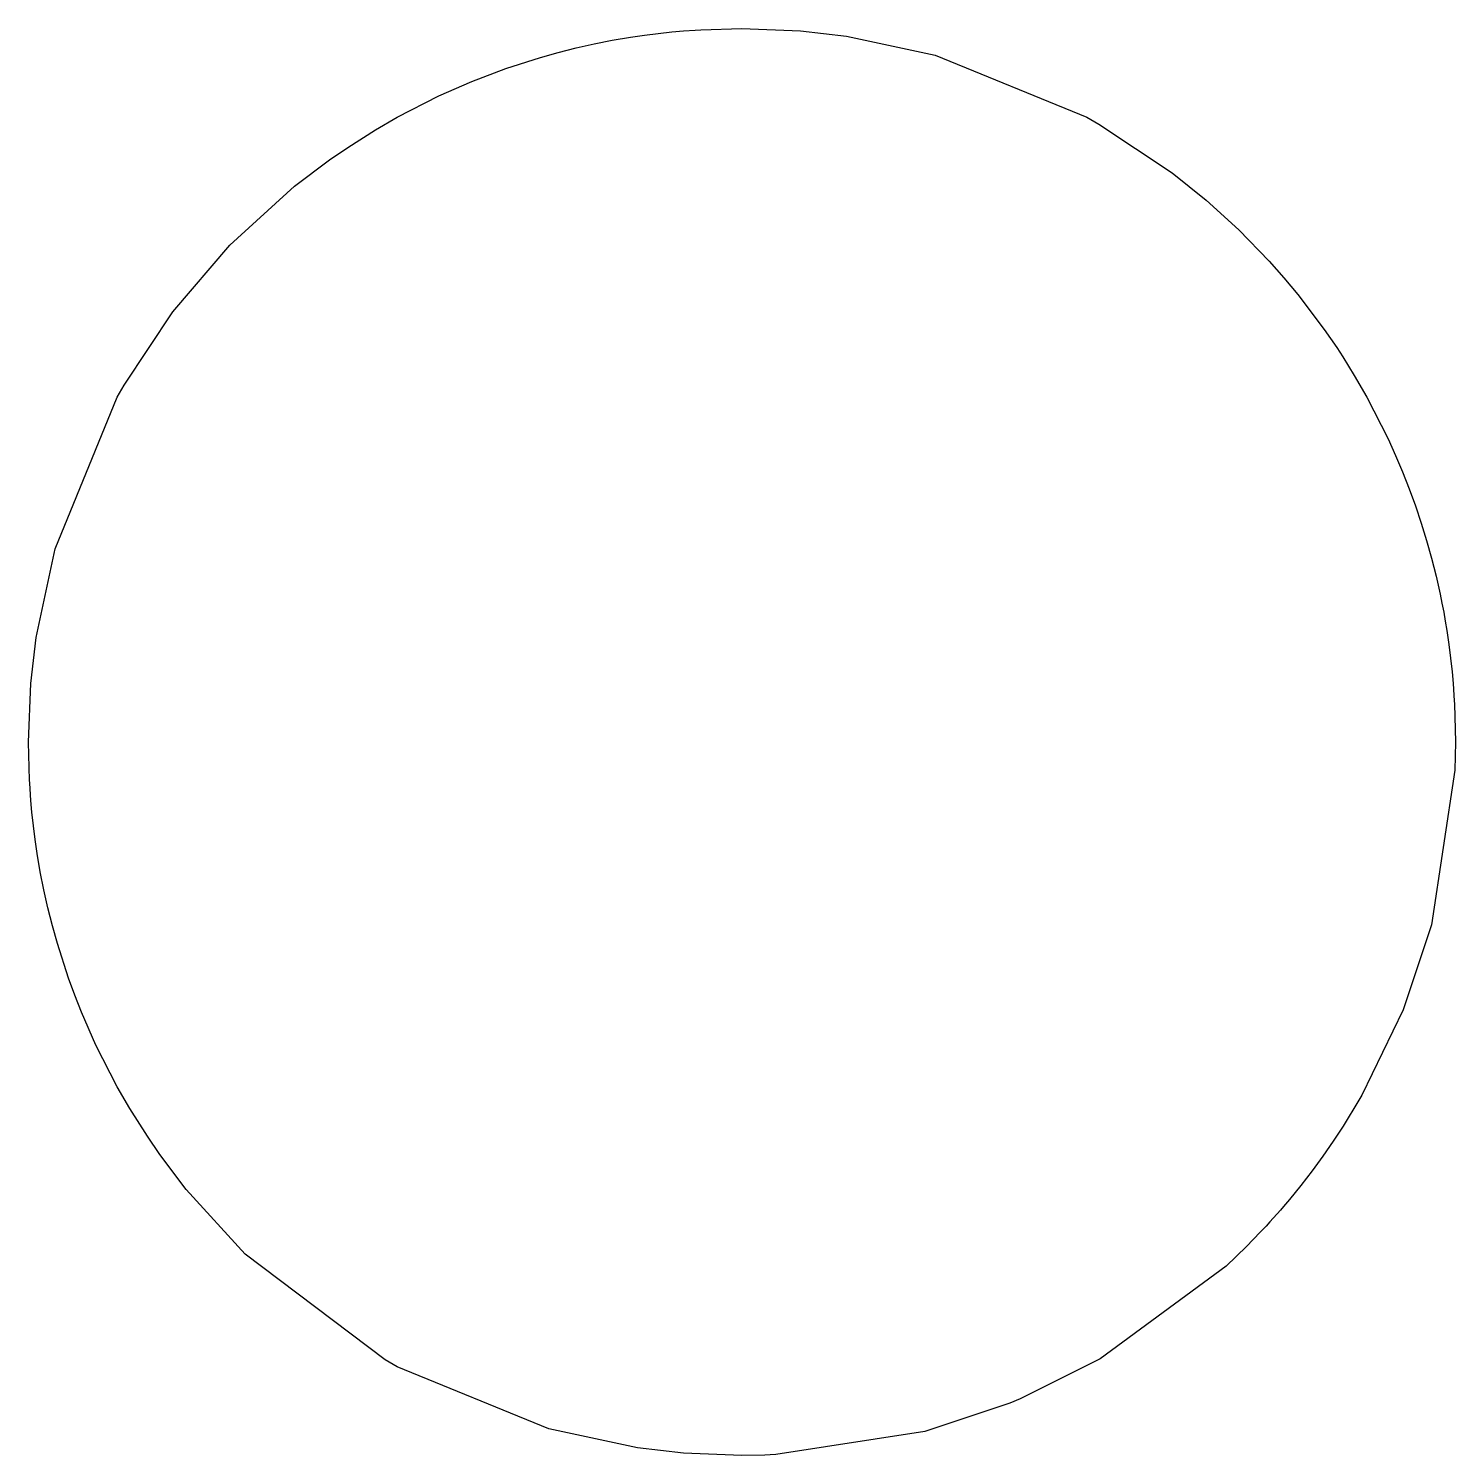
# Model space of a CAD drawing. Extents: x 0 to 273, y -3 to 140.
# Drawn here: x 207.6 to 214.08, y 85.53 to 92.01 of the extents above; entities that cross this region are included whole.
import ezdxf

# ---------------------------------------------------------------- set-up
doc = ezdxf.new("R2010")
doc.units = 0
doc.layers.get('0').update_dxf_attribs({"linetype": 'CONTINUOUS'})

msp = doc.modelspace()

# ---------------------------------------------------------------- linework, layer by layer
at = {"color": 18}
for points in [[(207.5977, 88.766, 0), (207.6084, 89.0318, 0), (207.6321, 89.2403, 0), (207.718, 89.644, 0), (208.0009, 90.3328, 0), (208.0318, 90.3873, 0), (208.2528, 90.7201, 0), (208.512, 91.0222, 0), (208.806, 91.2905, 0), (208.965, 91.4108, 0), (209.0473, 91.4673, 0), (209.1741, 91.5474, 0), (209.2717, 91.6037, 0), (209.4618, 91.7009, 0), (209.612, 91.7668, 0), (209.766, 91.8253, 0), (209.9236, 91.876, 0), (210.0037, 91.8984, 0), (210.0846, 91.9188, 0), (210.1663, 91.9371, 0), (210.2488, 91.9534, 0), (210.332, 91.9676, 0), (210.3739, 91.9739, 0), (210.3949, 91.9768, 0), (210.5202, 91.9915, 0), (210.5726, 91.9962, 0), (210.6253, 92, 0), (210.6518, 92.0016, 0), (210.8384, 92.0069, 0)], [(210.8384, 92.0069, 0), (211.1042, 91.9962, 0), (211.3126, 91.9725, 0), (211.7164, 91.8866, 0), (212.4051, 91.6037, 0), (212.4597, 91.5729, 0), (212.7923, 91.3518, 0), (212.9475, 91.2268, 0), (213.0945, 91.0926, 0), (213.2331, 90.9497, 0), (213.2991, 90.8752, 0), (213.3627, 90.7986, 0), (213.4831, 90.6396, 0), (213.5396, 90.5573, 0), (213.5669, 90.5155, 0), (213.6197, 90.4305, 0), (213.676, 90.3328, 0), (213.7731, 90.1427, 0), (213.807, 90.0681, 0), (213.839, 89.9925, 0), (213.8692, 89.916, 0), (213.8975, 89.8385, 0), (213.9238, 89.7602, 0), (213.9482, 89.6809, 0), (213.9706, 89.6008, 0), (213.991, 89.5199, 0), (214.0094, 89.4382, 0), (214.0178, 89.397, 0), (214.0257, 89.3557, 0), (214.033, 89.3142, 0), (214.0398, 89.2725, 0), (214.0461, 89.2306, 0), (214.0491, 89.2096, 0), (214.0637, 89.0843, 0), (214.0684, 89.0318, 0), (214.0723, 88.9791, 0), (214.0739, 88.9527, 0), (214.0746, 88.9394, 0), (214.0792, 88.766, 0)], [(210.8384, 85.5251, 0), (210.5726, 85.5359, 0), (210.3642, 85.5596, 0), (209.9605, 85.6455, 0), (209.2717, 85.9283, 0), (209.2172, 85.9592, 0), (208.5823, 86.4394, 0), (208.3141, 86.7335, 0), (208.1938, 86.8925, 0), (208.1373, 86.9748, 0), (208.0572, 87.1016, 0), (208.0009, 87.1992, 0), (207.9037, 87.3894, 0), (207.8378, 87.5395, 0), (207.8076, 87.6161, 0), (207.7794, 87.6935, 0), (207.7286, 87.8512, 0), (207.7062, 87.9313, 0), (207.6858, 88.0122, 0), (207.6675, 88.0939, 0), (207.6512, 88.1764, 0), (207.637, 88.2596, 0), (207.6307, 88.3015, 0), (207.6278, 88.3225, 0), (207.6131, 88.4478, 0), (207.6084, 88.5002, 0), (207.6046, 88.5529, 0), (207.603, 88.5794, 0), (207.6023, 88.5926, 0), (207.5977, 88.766, 0)], [(214.0792, 88.766, 0), (214.0766, 88.6374, 0), (213.9709, 87.9352, 0), (213.8421, 87.5492, 0), (213.6546, 87.1623, 0), (213.6408, 87.1384, 0), (213.5694, 87.0211, 0), (213.5241, 86.9521, 0), (213.4769, 86.8842, 0), (213.428, 86.8175, 0), (213.3773, 86.7518, 0), (213.3249, 86.6874, 0), (213.298, 86.6557, 0), (213.2844, 86.64, 0), (213.2365, 86.5861, 0), (213.2191, 86.5671, 0), (213.2016, 86.5483, 0), (213.1928, 86.539, 0), (213.13, 86.4744, 0)], [(213.13, 86.4744, 0), (213.0372, 86.3852, 0), (212.4659, 85.9634, 0), (212.1019, 85.7816, 0), (212.0552, 85.7622, 0), (211.6692, 85.6334, 0), (210.9927, 85.5288, 0), (210.9671, 85.5277, 0), (210.9414, 85.5267, 0), (210.8384, 85.5251, 0)]]:
    msp.add_polyline3d(points, dxfattribs=at)

doc.saveas('drawing.dxf')
